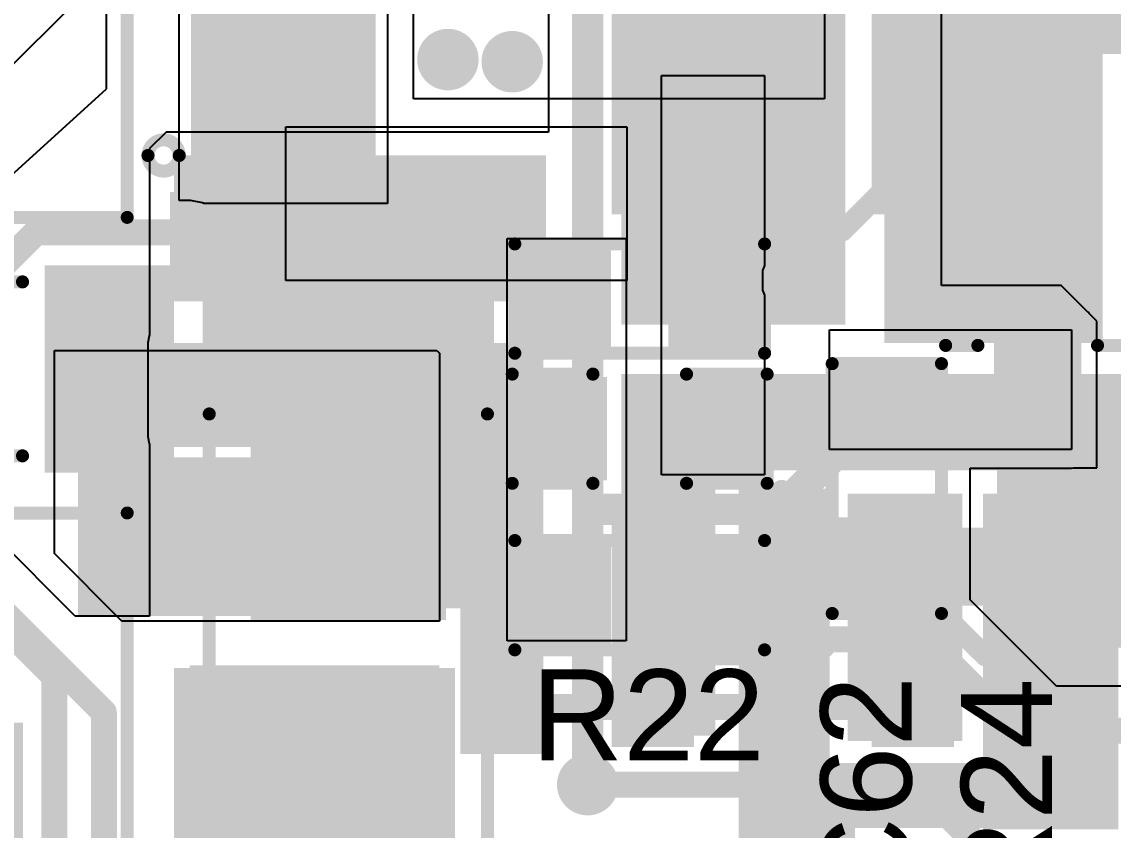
# Model space of a CAD drawing. Header units: millimetres. Extents: x -35.7 to 35.7, y -3.2 to 68.2.
# Drawn here: x -0.57 to 10.08, y 27.91 to 35.8 of the extents above; entities that cross this region are included whole.
import ezdxf

# ---------------------------------------------------------------- set-up
doc = ezdxf.new("R2010")
doc.units = ezdxf.units.MM
for name, color, linetype in [('BottomLayer', 5, 'Continuous'), ('BottomPaste', 16, 'Continuous'), ('BottomSolder', 6, 'Continuous'), ('TopLayer', 1, 'Continuous'), ('TopOverlay', 2, 'Continuous'), ('TopPaste', 8, 'Continuous'), ('TopSolder', 216, 'Continuous'), ('ViaHoleLayer', 16, 'Continuous')]:
    doc.layers.add(name, color=color, linetype=linetype)
doc.styles.add('Arial', font='', dxfattribs={"height": 0.2})
doc.styles.get('Arial').set_extended_font_data('Arial')

# ---------------------------------------------------------------- blocks, each defined once
blk = doc.blocks.new('DPAK_1')
at = {"layer": 'TopLayer'}
for points in [[(-2.9, 0.49), (-2.9, 6.69), (2.9, 6.69), (2.9, 0.49)], [(-3.085, -5.09), (-3.085, -2.09), (-1.485, -2.09), (-1.485, -5.09)], [(1.485, -5.09), (1.485, -2.09), (3.085, -2.09), (3.085, -5.09)]]:
    blk.add_hatch(color=1, dxfattribs=at).paths.add_polyline_path(points)
at = {"layer": 'TopPaste'}
for points in [[(-2.9, 0.49), (-2.9, 6.69), (2.9, 6.69), (2.9, 0.49)], [(-3.085, -5.09), (-3.085, -2.09), (-1.485, -2.09), (-1.485, -5.09)], [(1.485, -5.09), (1.485, -2.09), (3.085, -2.09), (3.085, -5.09)]]:
    blk.add_hatch(color=8, dxfattribs=at).paths.add_polyline_path(points)
at = {"layer": 'TopSolder'}
for points in [[(-3.002, 0.388), (-3.002, 6.792), (3.002, 6.792), (3.002, 0.388)], [(-3.187, -5.192), (-3.187, -1.988), (-1.383, -1.988), (-1.383, -5.192)], [(1.383, -5.192), (1.383, -1.988), (3.187, -1.988), (3.187, -5.192)]]:
    blk.add_hatch(color=216, dxfattribs=at).paths.add_polyline_path(points)
at = {"layer": 'TopOverlay', "const_width": 0.127}
for points in [[(-3.277, 4.877), (-3.023, 4.877)], [(-3.277, -1.194), (-3.277, 4.877)], [(3.023, 4.877), (3.277, 4.877)], [(3.277, -1.194), (3.277, 4.877)], [(-3.277, -1.194), (3.277, -1.194)]]:
    blk.add_lwpolyline(points, dxfattribs=at)
at = {"layer": 'TopOverlay'}
for points, const_width in [([(-3.308, 4.877, 1), (-3.245, 4.877, 1)], 0.0635), ([(-3.308, 4.877, 1), (-3.245, 4.877, 1)], 0.0635), ([(-3.054, 4.877, 1), (-2.991, 4.877, 1)], 0.0635), ([(2.991, 4.877, 1), (3.054, 4.877, 1)], 0.0635), ([(3.245, 4.877, 1), (3.308, 4.877, 1)], 0.0635), ([(3.245, 4.877, 1), (3.308, 4.877, 1)], 0.0635), ([(-3.308, -1.194, 1), (-3.245, -1.194, 1)], 0.0635), ([(-3.308, -1.194, 1), (-3.245, -1.194, 1)], 0.0635), ([(3.245, -1.194, 1), (3.308, -1.194, 1)], 0.0635), ([(3.245, -1.194, 1), (3.308, -1.194, 1)], 0.0635), ([(-3.302, -4.623, 1), (-3.607, -4.623, 1)], 0.127), ([(-3.639, -4.623, 1), (-3.575, -4.623, 1)], 0.0635), ([(-3.334, -4.623, 1), (-3.27, -4.623, 1)], 0.0635)]:
    blk.add_lwpolyline(points, format="xyb", close=True, dxfattribs=dict(at, const_width=const_width))
blk = doc.blocks.new('R__0603_2')
at = {"layer": 'TopLayer'}
for points in [[(-0.381, 0.4445), (-0.381, -0.4445), (-1.143, -0.4445), (-1.143, 0.4445)], [(1.143, 0.4445), (1.143, -0.4445), (0.381, -0.4445), (0.381, 0.4445)]]:
    blk.add_hatch(color=1, dxfattribs=at).paths.add_polyline_path(points)
at = {"layer": 'TopPaste'}
for points in [[(-0.381, 0.4445), (-0.381, -0.4445), (-1.143, -0.4445), (-1.143, 0.4445)], [(1.143, 0.4445), (1.143, -0.4445), (0.381, -0.4445), (0.381, 0.4445)]]:
    blk.add_hatch(color=8, dxfattribs=at).paths.add_polyline_path(points)
at = {"layer": 'TopSolder'}
for points in [[(-0.2794, 0.5461), (-0.2794, -0.5461), (-1.2446, -0.5461), (-1.2446, 0.5461)], [(1.2446, 0.5461), (1.2446, -0.5461), (0.2794, -0.5461), (0.2794, 0.5461)]]:
    blk.add_hatch(color=216, dxfattribs=at).paths.add_polyline_path(points)
at = {"layer": 'TopOverlay', "const_width": 0.127}
for points in [[(-1.2192, 0.5334), (-1.2192, -0.5334)], [(1.2192, 0.5334), (-1.2192, 0.5334)], [(1.2192, 0.5334), (1.2192, -0.5334)], [(1.2192, -0.5334), (-1.2192, -0.5334)]]:
    blk.add_lwpolyline(points, dxfattribs=at)
at = {"layer": 'TopOverlay', "const_width": 0.0635}
for points in [[(-1.25095, 0.5334, 1), (-1.18745, 0.5334, 1)], [(-1.25095, 0.5334, 1), (-1.18745, 0.5334, 1)], [(1.18745, 0.5334, 1), (1.25095, 0.5334, 1)], [(1.18745, 0.5334, 1), (1.25095, 0.5334, 1)], [(-1.25095, -0.5334, 1), (-1.18745, -0.5334, 1)], [(-1.25095, -0.5334, 1), (-1.18745, -0.5334, 1)], [(1.18745, -0.5334, 1), (1.25095, -0.5334, 1)], [(1.18745, -0.5334, 1), (1.25095, -0.5334, 1)]]:
    blk.add_lwpolyline(points, format="xyb", close=True, dxfattribs=at)
blk = doc.blocks.new('R__0603_3')
at = {"layer": 'TopLayer'}
for points in [[(-0.381, 0.4445), (-0.381, -0.4445), (-1.143, -0.4445), (-1.143, 0.4445)], [(1.143, 0.4445), (1.143, -0.4445), (0.381, -0.4445), (0.381, 0.4445)]]:
    blk.add_hatch(color=1, dxfattribs=at).paths.add_polyline_path(points)
at = {"layer": 'TopPaste'}
for points in [[(-0.381, 0.4445), (-0.381, -0.4445), (-1.143, -0.4445), (-1.143, 0.4445)], [(1.143, 0.4445), (1.143, -0.4445), (0.381, -0.4445), (0.381, 0.4445)]]:
    blk.add_hatch(color=8, dxfattribs=at).paths.add_polyline_path(points)
at = {"layer": 'TopSolder'}
for points in [[(-0.2794, 0.5461), (-0.2794, -0.5461), (-1.2446, -0.5461), (-1.2446, 0.5461)], [(1.2446, 0.5461), (1.2446, -0.5461), (0.2794, -0.5461), (0.2794, 0.5461)]]:
    blk.add_hatch(color=216, dxfattribs=at).paths.add_polyline_path(points)
at = {"layer": 'TopOverlay', "const_width": 0.127}
for points in [[(-1.2192, 0.5334), (-1.2192, -0.5334)], [(1.2192, 0.5334), (-1.2192, 0.5334)], [(1.2192, 0.5334), (1.2192, -0.5334)], [(1.2192, -0.5334), (-1.2192, -0.5334)]]:
    blk.add_lwpolyline(points, dxfattribs=at)
at = {"layer": 'TopOverlay', "const_width": 0.0635}
for points in [[(-1.25095, 0.5334, 1), (-1.18745, 0.5334, 1)], [(-1.25095, 0.5334, 1), (-1.18745, 0.5334, 1)], [(1.18745, 0.5334, 1), (1.25095, 0.5334, 1)], [(1.18745, 0.5334, 1), (1.25095, 0.5334, 1)], [(-1.25095, -0.5334, 1), (-1.18745, -0.5334, 1)], [(-1.25095, -0.5334, 1), (-1.18745, -0.5334, 1)], [(1.18745, -0.5334, 1), (1.25095, -0.5334, 1)], [(1.18745, -0.5334, 1), (1.25095, -0.5334, 1)]]:
    blk.add_lwpolyline(points, format="xyb", close=True, dxfattribs=at)
blk = doc.blocks.new('C___0603_4')
at = {"layer": 'TopLayer'}
for points in [[(-0.381, 0.445), (-0.381, -0.445), (-1.143, -0.445), (-1.143, 0.445)], [(1.143, 0.445), (1.143, -0.445), (0.381, -0.445), (0.381, 0.445)]]:
    blk.add_hatch(color=1, dxfattribs=at).paths.add_polyline_path(points)
at = {"layer": 'TopPaste'}
for points in [[(-0.381, 0.445), (-0.381, -0.445), (-1.143, -0.445), (-1.143, 0.445)], [(1.143, 0.445), (1.143, -0.445), (0.381, -0.445), (0.381, 0.445)]]:
    blk.add_hatch(color=8, dxfattribs=at).paths.add_polyline_path(points)
at = {"layer": 'TopSolder'}
for points in [[(-0.321, 0.504), (-0.321, -0.504), (-1.203, -0.504), (-1.203, 0.504)], [(1.203, 0.504), (1.203, -0.504), (0.321, -0.504), (0.321, 0.504)]]:
    blk.add_hatch(color=216, dxfattribs=at).paths.add_polyline_path(points)
at = {"layer": 'TopOverlay', "const_width": 0.127}
for points in [[(-1.245, -0.533), (-1.245, 0.533)], [(-1.245, 0.533), (-0.457, 0.533)], [(0.457, 0.533), (1.245, 0.533)], [(1.245, -0.533), (1.245, 0.533)], [(-1.245, -0.533), (-0.457, -0.533)], [(0.457, -0.533), (1.245, -0.533)]]:
    blk.add_lwpolyline(points, dxfattribs=at)
at = {"layer": 'TopOverlay', "const_width": 0.0635}
for points in [[(-1.276, 0.533, 1), (-1.213, 0.533, 1)], [(-1.276, 0.533, 1), (-1.213, 0.533, 1)], [(-0.489, 0.533, 1), (-0.425, 0.533, 1)], [(0.425, 0.533, 1), (0.489, 0.533, 1)], [(1.213, 0.533, 1), (1.276, 0.533, 1)], [(1.213, 0.533, 1), (1.276, 0.533, 1)], [(-1.276, -0.533, 1), (-1.213, -0.533, 1)], [(-1.276, -0.533, 1), (-1.213, -0.533, 1)], [(-0.489, -0.533, 1), (-0.425, -0.533, 1)], [(0.425, -0.533, 1), (0.489, -0.533, 1)], [(1.213, -0.533, 1), (1.276, -0.533, 1)], [(1.213, -0.533, 1), (1.276, -0.533, 1)]]:
    blk.add_lwpolyline(points, format="xyb", close=True, dxfattribs=at)
blk = doc.blocks.new('SOD_123_6')
at = {"layer": 'TopLayer'}
for points in [[(-2.225, 0.325), (-1.255, 0.325), (-1.255, -0.325), (-2.225, -0.325)], [(1.255, 0.325), (2.225, 0.325), (2.225, -0.325), (1.255, -0.325)]]:
    blk.add_hatch(color=1, dxfattribs=at).paths.add_polyline_path(points)
at = {"layer": 'TopOverlay'}
for points in [[(-3.253, -0.863), (-2.313, -0.863), (-2.313, 0.925), (-3.253, 0.925)], [(-2.364, 0.382), (-1.475, 0.382), (-1.475, 0.925), (-2.364, 0.925)], [(-2.364, -0.923), (-1.475, -0.923), (-1.475, -0.38), (-2.364, -0.38)]]:
    blk.add_hatch(color=2, dxfattribs=at).paths.add_polyline_path(points)
at = {"layer": 'TopPaste'}
for points in [[(-2.225, 0.325), (-1.255, 0.325), (-1.255, -0.325), (-2.225, -0.325)], [(1.255, 0.325), (2.225, 0.325), (2.225, -0.325), (1.255, -0.325)]]:
    blk.add_hatch(color=8, dxfattribs=at).paths.add_polyline_path(points)
at = {"layer": 'TopSolder'}
for points in [[(-2.327, 0.427), (-1.153, 0.427), (-1.153, -0.427), (-2.327, -0.427)], [(1.153, 0.427), (2.327, 0.427), (2.327, -0.427), (1.153, -0.427)]]:
    blk.add_hatch(color=216, dxfattribs=at).paths.add_polyline_path(points)
at = {"layer": 'TopOverlay', "const_width": 0.127}
for points in [[(1.397, 0.899), (-3.2, 0.899)], [(1.397, 0.584), (1.397, 0.899)], [(1.397, -0.899), (1.397, -0.584)], [(1.397, -0.899), (-3.2, -0.899)]]:
    blk.add_lwpolyline(points, dxfattribs=at)
at = {"layer": 'TopOverlay', "const_width": 0.0635}
for points in [[(-3.232, 0.899, 1), (-3.169, 0.899, 1)], [(1.365, 0.899, 1), (1.429, 0.899, 1)], [(1.365, 0.899, 1), (1.429, 0.899, 1)], [(1.365, 0.584, 1), (1.429, 0.584, 1)], [(1.365, -0.584, 1), (1.429, -0.584, 1)], [(-3.232, -0.899, 1), (-3.169, -0.899, 1)], [(1.365, -0.899, 1), (1.429, -0.899, 1)], [(1.365, -0.899, 1), (1.429, -0.899, 1)]]:
    blk.add_lwpolyline(points, format="xyb", close=True, dxfattribs=at)
blk = doc.blocks.new('R__0603_7')
at = {"layer": 'TopLayer'}
for points in [[(-0.381, 0.4445), (-0.381, -0.4445), (-1.143, -0.4445), (-1.143, 0.4445)], [(1.143, 0.4445), (1.143, -0.4445), (0.381, -0.4445), (0.381, 0.4445)]]:
    blk.add_hatch(color=1, dxfattribs=at).paths.add_polyline_path(points)
at = {"layer": 'TopPaste'}
for points in [[(-0.381, 0.4445), (-0.381, -0.4445), (-1.143, -0.4445), (-1.143, 0.4445)], [(1.143, 0.4445), (1.143, -0.4445), (0.381, -0.4445), (0.381, 0.4445)]]:
    blk.add_hatch(color=8, dxfattribs=at).paths.add_polyline_path(points)
at = {"layer": 'TopSolder'}
for points in [[(-0.2794, 0.5461), (-0.2794, -0.5461), (-1.2446, -0.5461), (-1.2446, 0.5461)], [(1.2446, 0.5461), (1.2446, -0.5461), (0.2794, -0.5461), (0.2794, 0.5461)]]:
    blk.add_hatch(color=216, dxfattribs=at).paths.add_polyline_path(points)
at = {"layer": 'TopOverlay', "const_width": 0.127}
for points in [[(-1.2192, -0.5334), (-1.2192, 0.5334)], [(1.2192, 0.5334), (-1.2192, 0.5334)], [(1.2192, -0.5334), (1.2192, 0.5334)], [(1.2192, -0.5334), (-1.2192, -0.5334)]]:
    blk.add_lwpolyline(points, dxfattribs=at)
at = {"layer": 'TopOverlay', "const_width": 0.0635}
for points in [[(-1.25095, 0.5334, 1), (-1.18745, 0.5334, 1)], [(-1.25095, 0.5334, 1), (-1.18745, 0.5334, 1)], [(1.18745, 0.5334, 1), (1.25095, 0.5334, 1)], [(1.18745, 0.5334, 1), (1.25095, 0.5334, 1)], [(-1.25095, -0.5334, 1), (-1.18745, -0.5334, 1)], [(-1.25095, -0.5334, 1), (-1.18745, -0.5334, 1)], [(1.18745, -0.5334, 1), (1.25095, -0.5334, 1)], [(1.18745, -0.5334, 1), (1.25095, -0.5334, 1)]]:
    blk.add_lwpolyline(points, format="xyb", close=True, dxfattribs=at)
blk = doc.blocks.new('SMA_16')
at = {"layer": 'TopLayer'}
for points in [[(-3.25, 0.85), (-0.75, 0.85), (-0.75, -0.85), (-3.25, -0.85)], [(0.75, 0.85), (3.25, 0.85), (3.25, -0.85), (0.75, -0.85)]]:
    blk.add_hatch(color=1, dxfattribs=at).paths.add_polyline_path(points)
at = {"layer": 'TopOverlay'}
for points in [[(-4.445, -1.422), (-3.278, -1.422), (-3.278, 1.422), (-4.445, 1.422)], [(-3.3, 0.924), (-2.596, 0.924), (-2.596, 1.422), (-3.3, 1.422)], [(-3.3, -1.422), (-2.596, -1.422), (-2.596, -0.924), (-3.3, -0.924)]]:
    blk.add_hatch(color=2, dxfattribs=at).paths.add_polyline_path(points)
at = {"layer": 'TopPaste'}
for points in [[(-3.25, 0.85), (-0.75, 0.85), (-0.75, -0.85), (-3.25, -0.85)], [(0.75, 0.85), (3.25, 0.85), (3.25, -0.85), (0.75, -0.85)]]:
    blk.add_hatch(color=8, dxfattribs=at).paths.add_polyline_path(points)
at = {"layer": 'TopSolder'}
for points in [[(-3.352, 0.952), (-0.648, 0.952), (-0.648, -0.952), (-3.352, -0.952)], [(0.648, 0.952), (3.352, 0.952), (3.352, -0.952), (0.648, -0.952)]]:
    blk.add_hatch(color=216, dxfattribs=at).paths.add_polyline_path(points)
at = {"layer": 'TopOverlay', "const_width": 0.127}
for points in [[(2.061, 1.358), (-2.658, 1.358)], [(2.061, 1.012), (2.061, 1.358)], [(2.061, -1.358), (2.061, -1.012)], [(2.061, -1.358), (-2.658, -1.358)]]:
    blk.add_lwpolyline(points, dxfattribs=at)
at = {"layer": 'TopOverlay', "const_width": 0.0635}
for points in [[(-2.69, 1.358, 1), (-2.626, 1.358, 1)], [(2.029, 1.358, 1), (2.093, 1.358, 1)], [(2.029, 1.358, 1), (2.093, 1.358, 1)], [(2.029, 1.012, 1), (2.093, 1.012, 1)], [(2.029, -1.012, 1), (2.093, -1.012, 1)], [(-2.69, -1.358, 1), (-2.626, -1.358, 1)], [(2.029, -1.358, 1), (2.093, -1.358, 1)], [(2.029, -1.358, 1), (2.093, -1.358, 1)]]:
    blk.add_lwpolyline(points, format="xyb", close=True, dxfattribs=at)
blk = doc.blocks.new('RES0603_B_46')
at = {"layer": 'BottomLayer'}
for points in [[(-1.143, -0.4445), (-1.143, 0.4445), (-0.381, 0.4445), (-0.381, -0.4445)], [(0.381, -0.4445), (0.381, 0.4445), (1.143, 0.4445), (1.143, -0.4445)]]:
    blk.add_hatch(color=5, dxfattribs=at).paths.add_polyline_path(points)
at = {"layer": 'BottomPaste'}
for points in [[(-1.143, -0.4445), (-1.143, 0.4445), (-0.381, 0.4445), (-0.381, -0.4445)], [(0.381, -0.4445), (0.381, 0.4445), (1.143, 0.4445), (1.143, -0.4445)]]:
    blk.add_hatch(color=16, dxfattribs=at).paths.add_polyline_path(points)
at = {"layer": 'BottomSolder'}
for points in [[(-1.2446, -0.5461), (-1.2446, 0.5461), (-0.2794, 0.5461), (-0.2794, -0.5461)], [(0.2794, -0.5461), (0.2794, 0.5461), (1.2446, 0.5461), (1.2446, -0.5461)]]:
    blk.add_hatch(color=6, dxfattribs=at).paths.add_polyline_path(points)
blk = doc.blocks.new('AO4882_MS_B_53')
at = {"layer": 'BottomLayer'}
for points in [[(-3.7, 2.205), (-1.5, 2.205), (-1.5, 1.605), (-3.7, 1.605)], [(1.5, 2.205), (3.7, 2.205), (3.7, 1.605), (1.5, 1.605)], [(-3.7, 0.935), (-1.5, 0.935), (-1.5, 0.335), (-3.7, 0.335)], [(1.5, 0.935), (3.7, 0.935), (3.7, 0.335), (1.5, 0.335)], [(-3.7, -0.335), (-1.5, -0.335), (-1.5, -0.935), (-3.7, -0.935)], [(1.5, -0.335), (3.7, -0.335), (3.7, -0.935), (1.5, -0.935)], [(-3.7, -1.605), (-1.5, -1.605), (-1.5, -2.205), (-3.7, -2.205)], [(1.5, -1.605), (3.7, -1.605), (3.7, -2.205), (1.5, -2.205)]]:
    blk.add_hatch(color=5, dxfattribs=at).paths.add_polyline_path(points)
at = {"layer": 'BottomPaste'}
for points in [[(-3.7, 2.205), (-1.5, 2.205), (-1.5, 1.605), (-3.7, 1.605)], [(1.5, 2.205), (3.7, 2.205), (3.7, 1.605), (1.5, 1.605)], [(-3.7, 0.935), (-1.5, 0.935), (-1.5, 0.335), (-3.7, 0.335)], [(1.5, 0.935), (3.7, 0.935), (3.7, 0.335), (1.5, 0.335)], [(-3.7, -0.335), (-1.5, -0.335), (-1.5, -0.935), (-3.7, -0.935)], [(1.5, -0.335), (3.7, -0.335), (3.7, -0.935), (1.5, -0.935)], [(-3.7, -1.605), (-1.5, -1.605), (-1.5, -2.205), (-3.7, -2.205)], [(1.5, -1.605), (3.7, -1.605), (3.7, -2.205), (1.5, -2.205)]]:
    blk.add_hatch(color=16, dxfattribs=at).paths.add_polyline_path(points)
at = {"layer": 'BottomSolder'}
for points in [[(-3.802, 2.307), (-1.398, 2.307), (-1.398, 1.503), (-3.802, 1.503)], [(1.398, 2.307), (3.802, 2.307), (3.802, 1.503), (1.398, 1.503)], [(-3.802, 1.037), (-1.398, 1.037), (-1.398, 0.233), (-3.802, 0.233)], [(1.398, 1.037), (3.802, 1.037), (3.802, 0.233), (1.398, 0.233)], [(-3.802, -0.233), (-1.398, -0.233), (-1.398, -1.037), (-3.802, -1.037)], [(1.398, -0.233), (3.802, -0.233), (3.802, -1.037), (1.398, -1.037)], [(-3.802, -1.503), (-1.398, -1.503), (-1.398, -2.307), (-3.802, -2.307)], [(1.398, -1.503), (3.802, -1.503), (3.802, -2.307), (1.398, -2.307)]]:
    blk.add_hatch(color=6, dxfattribs=at).paths.add_polyline_path(points)
blk = doc.blocks.new('CRS01_TE85L_Q_M__B_65')
at = {"layer": 'BottomLayer'}
for points in [[(-2, 0.6), (-0.8, 0.6), (-0.8, -0.6), (-2, -0.6)], [(0.8, 0.6), (2, 0.6), (2, -0.6), (0.8, -0.6)]]:
    blk.add_hatch(color=5, dxfattribs=at).paths.add_polyline_path(points)
at = {"layer": 'BottomPaste'}
for points in [[(-2, 0.6), (-0.8, 0.6), (-0.8, -0.6), (-2, -0.6)], [(0.8, 0.6), (2, 0.6), (2, -0.6), (0.8, -0.6)]]:
    blk.add_hatch(color=16, dxfattribs=at).paths.add_polyline_path(points)
at = {"layer": 'BottomSolder'}
for points in [[(-2.102, 0.702), (-0.698, 0.702), (-0.698, -0.702), (-2.102, -0.702)], [(0.698, 0.702), (2.102, 0.702), (2.102, -0.702), (0.698, -0.702)]]:
    blk.add_hatch(color=6, dxfattribs=at).paths.add_polyline_path(points)
blk = doc.blocks.new('0685H9150_01_85')
at = {"layer": 'TopLayer'}
for points in [[(-2.058, 0.91), (-0.998, 0.91), (-0.998, -0.91), (-2.058, -0.91)], [(0.998, 0.91), (2.058, 0.91), (2.058, -0.91), (0.998, -0.91)]]:
    blk.add_hatch(color=1, dxfattribs=at).paths.add_polyline_path(points)
at = {"layer": 'TopPaste'}
for points in [[(-2.058, 0.91), (-0.998, 0.91), (-0.998, -0.91), (-2.058, -0.91)], [(0.998, 0.91), (2.058, 0.91), (2.058, -0.91), (0.998, -0.91)]]:
    blk.add_hatch(color=8, dxfattribs=at).paths.add_polyline_path(points)
at = {"layer": 'TopSolder'}
for points in [[(-2.16, 1.012), (-0.896, 1.012), (-0.896, -1.012), (-2.16, -1.012)], [(0.896, 1.012), (2.16, 1.012), (2.16, -1.012), (0.896, -1.012)]]:
    blk.add_hatch(color=216, dxfattribs=at).paths.add_polyline_path(points)
at = {"layer": 'TopOverlay', "const_width": 0.127}
for points in [[(0.68, 0.849), (-0.68, 0.849)], [(0.68, -0.849), (-0.68, -0.849)]]:
    blk.add_lwpolyline(points, dxfattribs=at)
at = {"layer": 'TopOverlay', "const_width": 0.0635}
for points in [[(-0.712, 0.849, 1), (-0.648, 0.849, 1)], [(0.648, 0.849, 1), (0.712, 0.849, 1)], [(-0.712, -0.849, 1), (-0.648, -0.849, 1)], [(0.648, -0.849, 1), (0.712, -0.849, 1)]]:
    blk.add_lwpolyline(points, format="xyb", close=True, dxfattribs=at)
at = {"layer": 'TopOverlay'}
blk.add_text('F1', height=1.27, rotation=-90, dxfattribs=at).set_placement((2.182, 0.965))
blk = doc.blocks.new('VKME1451J221MV_108')
at = {"layer": 'TopLayer'}
blk.add_hatch(color=1, dxfattribs=at).paths.add_polyline_path([(-2.25, -0.825), (-6.75, -0.825), (-6.75, 0.825), (-2.25, 0.825)])
at = {"layer": 'TopPaste'}
blk.add_hatch(color=8, dxfattribs=at).paths.add_polyline_path([(-2.25, -0.825), (-6.75, -0.825), (-6.75, 0.825), (-2.25, 0.825)])
at = {"layer": 'TopSolder'}
blk.add_hatch(color=216, dxfattribs=at).paths.add_polyline_path([(-2.148, -0.927), (-6.851, -0.927), (-6.851, 0.927), (-2.148, 0.927)])
blk = doc.blocks.new('PRT_10474_136')
at = {"layer": 'TopOverlay', "const_width": 0.127}
for points in [[(7.899, 4.191), (-5.334, 4.191)], [(7.899, -4.064), (7.899, 4.191)]]:
    blk.add_lwpolyline(points, dxfattribs=at)
at = {"layer": 'TopOverlay', "const_width": 0.0635}
blk.add_lwpolyline([(7.868, 4.191, 1), (7.931, 4.191, 1)], format="xyb", close=True, dxfattribs=at)
blk.add_lwpolyline([(7.868, 4.191, 1), (7.931, 4.191, 1)], format="xyb", close=True, dxfattribs=at)
blk = doc.blocks.new('PRT_10474_137')
at = {"layer": 'TopOverlay', "const_width": 0.127}
for points in [[(7.899, 4.191), (7.899, -4.064)], [(-5.334, -4.064), (7.899, -4.064)]]:
    blk.add_lwpolyline(points, dxfattribs=at)
at = {"layer": 'TopOverlay', "const_width": 0.0635}
blk.add_lwpolyline([(7.868, -4.064, 1), (7.931, -4.064, 1)], format="xyb", close=True, dxfattribs=at)
blk.add_lwpolyline([(7.868, -4.064, 1), (7.931, -4.064, 1)], format="xyb", close=True, dxfattribs=at)

msp = doc.modelspace()

# ---------------------------------------------------------------- hatches: boundary and pattern name
at = {"layer": 'BottomLayer'}
for points in [[(8.941, 35.56), (9.982, 35.56), (9.982, 39.7), (8.941, 39.7)], [(5.283, 32.842), (7.468, 32.842), (7.468, 36.805), (5.283, 36.805)], [(7.849, 32.664), (9.982, 32.664), (9.982, 36.297), (7.849, 36.297)], [(0.914, 33.07), (4.547, 33.07), (4.547, 34.493), (0.914, 34.493)], [(0.838, 31.75), (4.521, 31.75), (4.521, 32.664), (0.838, 32.664)], [(5.283, 28.829), (6.198, 28.829), (6.198, 32.36), (5.283, 32.36)], [(10.998, 31.42), (10.998, 32.36), (5.309, 32.36), (5.309, 31.42)], [(4.521, 28.651), (4.521, 32.207), (3.708, 32.207), (3.708, 28.651)], [(4.429, 30.074), (4.429, 32.055), (2.55, 32.055), (2.55, 30.074)], [(2.311, 29.997), (2.311, 31.547), (-0.025, 31.547), (-0.025, 29.997)], [(6.426, 26.213), (7.315, 26.213), (7.315, 31.242), (6.426, 31.242)], [(7.493, 28.778), (8.611, 28.778), (8.611, 31.191), (7.493, 31.191)], [(8.814, 27.915), (10.135, 27.915), (10.135, 31.191), (8.814, 31.191)], [(3.505, 28.042), (3.505, 29.515), (1.067, 29.515), (1.067, 28.042)], [(7.564, 24.511), (7.564, 27.977), (6.426, 27.977), (6.426, 24.511)]]:
    msp.add_hatch(color=5, dxfattribs=at).paths.add_polyline_path(points)
h = msp.add_hatch(color=5, dxfattribs=at)
edge = h.paths.add_edge_path()
edge.add_arc((3.588, 35.429), 0.3, 0, 360)
h = msp.add_hatch(color=5, dxfattribs=at)
edge = h.paths.add_edge_path()
edge.add_arc((4.216, 35.408), 0.3, 0, 360)
h = msp.add_hatch(color=5, dxfattribs=at)
edge = h.paths.add_edge_path()
edge.add_arc((1.422, 33.396), 0.3, 0, 360)
h = msp.add_hatch(color=5, dxfattribs=at)
edge = h.paths.add_edge_path()
edge.add_arc((7.137, 33.274), 0.3, 0, 360)
h = msp.add_hatch(color=5, dxfattribs=at)
edge = h.paths.add_edge_path()
edge.add_arc((1.311, 31.168), 0.3, 0, 360)
h = msp.add_hatch(color=5, dxfattribs=at)
edge = h.paths.add_edge_path()
edge.add_arc((1.962, 31.168), 0.3, 0, 360)
h = msp.add_hatch(color=5, dxfattribs=at)
edge = h.paths.add_edge_path()
edge.add_arc((1.311, 30.508), 0.3, 0, 360)
h = msp.add_hatch(color=5, dxfattribs=at)
edge = h.paths.add_edge_path()
edge.add_arc((1.962, 30.508), 0.3, 0, 360)
h = msp.add_hatch(color=5, dxfattribs=at)
edge = h.paths.add_edge_path()
edge.add_arc((1.905, 29.058), 0.3, 0, 360)
h = msp.add_hatch(color=5, dxfattribs=at)
edge = h.paths.add_edge_path()
edge.add_arc((2.556, 29.058), 0.3, 0, 360)
h = msp.add_hatch(color=5, dxfattribs=at)
edge = h.paths.add_edge_path()
edge.add_arc((3.206, 29.058), 0.3, 0, 360)
h = msp.add_hatch(color=5, dxfattribs=at)
edge = h.paths.add_edge_path()
edge.add_arc((4.166, 29.109), 0.3, 0, 360)
h = msp.add_hatch(color=5, dxfattribs=at)
edge = h.paths.add_edge_path()
edge.add_arc((7.793, 29.109), 0.3, 0, 360)
h = msp.add_hatch(color=5, dxfattribs=at)
edge = h.paths.add_edge_path()
edge.add_arc((1.905, 28.397), 0.3, 0, 360)
h = msp.add_hatch(color=5, dxfattribs=at)
edge = h.paths.add_edge_path()
edge.add_arc((2.556, 28.397), 0.3, 0, 360)
h = msp.add_hatch(color=5, dxfattribs=at)
edge = h.paths.add_edge_path()
edge.add_arc((3.206, 28.397), 0.3, 0, 360)
h = msp.add_hatch(color=5, dxfattribs=at)
edge = h.paths.add_edge_path()
edge.add_arc((4.953, 28.352), 0.3, 0, 360)
at = {"layer": 'BottomSolder'}
h = msp.add_hatch(color=6, dxfattribs=at)
edge = h.paths.add_edge_path()
edge.add_arc((3.588, 35.429), 0.15, 0, 360)
h = msp.add_hatch(color=6, dxfattribs=at)
edge = h.paths.add_edge_path()
edge.add_arc((4.216, 35.408), 0.15, 0, 360)
h = msp.add_hatch(color=6, dxfattribs=at)
edge = h.paths.add_edge_path()
edge.add_arc((1.422, 33.396), 0.15, 0, 360)
h = msp.add_hatch(color=6, dxfattribs=at)
edge = h.paths.add_edge_path()
edge.add_arc((7.137, 33.274), 0.15, 0, 360)
h = msp.add_hatch(color=6, dxfattribs=at)
edge = h.paths.add_edge_path()
edge.add_arc((1.311, 31.168), 0.15, 0, 360)
h = msp.add_hatch(color=6, dxfattribs=at)
edge = h.paths.add_edge_path()
edge.add_arc((1.962, 31.168), 0.15, 0, 360)
h = msp.add_hatch(color=6, dxfattribs=at)
edge = h.paths.add_edge_path()
edge.add_arc((1.311, 30.508), 0.15, 0, 360)
h = msp.add_hatch(color=6, dxfattribs=at)
edge = h.paths.add_edge_path()
edge.add_arc((1.962, 30.508), 0.15, 0, 360)
h = msp.add_hatch(color=6, dxfattribs=at)
edge = h.paths.add_edge_path()
edge.add_arc((1.905, 29.058), 0.15, 0, 360)
h = msp.add_hatch(color=6, dxfattribs=at)
edge = h.paths.add_edge_path()
edge.add_arc((2.556, 29.058), 0.15, 0, 360)
h = msp.add_hatch(color=6, dxfattribs=at)
edge = h.paths.add_edge_path()
edge.add_arc((3.206, 29.058), 0.15, 0, 360)
h = msp.add_hatch(color=6, dxfattribs=at)
edge = h.paths.add_edge_path()
edge.add_arc((4.166, 29.109), 0.15, 0, 360)
h = msp.add_hatch(color=6, dxfattribs=at)
edge = h.paths.add_edge_path()
edge.add_arc((7.793, 29.109), 0.15, 0, 360)
h = msp.add_hatch(color=6, dxfattribs=at)
edge = h.paths.add_edge_path()
edge.add_arc((1.905, 28.397), 0.15, 0, 360)
h = msp.add_hatch(color=6, dxfattribs=at)
edge = h.paths.add_edge_path()
edge.add_arc((2.556, 28.397), 0.15, 0, 360)
h = msp.add_hatch(color=6, dxfattribs=at)
edge = h.paths.add_edge_path()
edge.add_arc((3.206, 28.397), 0.15, 0, 360)
h = msp.add_hatch(color=6, dxfattribs=at)
edge = h.paths.add_edge_path()
edge.add_arc((4.953, 28.352), 0.15, 0, 360)
at = {"layer": 'TopLayer'}
h = msp.add_hatch(color=1, dxfattribs=at)
edge = h.paths.add_edge_path()
edge.add_arc((3.588, 35.429), 0.3, 0, 360)
h = msp.add_hatch(color=1, dxfattribs=at)
edge = h.paths.add_edge_path()
edge.add_arc((4.216, 35.408), 0.3, 0, 360)
h = msp.add_hatch(color=1, dxfattribs=at)
edge = h.paths.add_edge_path()
edge.add_arc((1.422, 33.396), 0.3, 0, 360)
h = msp.add_hatch(color=1, dxfattribs=at)
edge = h.paths.add_edge_path()
edge.add_arc((7.137, 33.274), 0.3, 0, 360)
h = msp.add_hatch(color=1, dxfattribs=at)
edge = h.paths.add_edge_path()
edge.add_arc((1.311, 31.168), 0.3, 0, 360)
h = msp.add_hatch(color=1, dxfattribs=at)
edge = h.paths.add_edge_path()
edge.add_arc((1.962, 31.168), 0.3, 0, 360)
h = msp.add_hatch(color=1, dxfattribs=at)
edge = h.paths.add_edge_path()
edge.add_arc((1.311, 30.508), 0.3, 0, 360)
h = msp.add_hatch(color=1, dxfattribs=at)
edge = h.paths.add_edge_path()
edge.add_arc((1.962, 30.508), 0.3, 0, 360)
for points in [[(5.639, 29.515), (6.909, 29.515), (6.909, 30.645), (5.639, 30.645)], [(0.914, 29.489), (0.914, 26.062), (3.658, 26.062), (3.658, 29.489)], [(-8.077, 23.241), (-0.559, 23.241), (-0.559, 28.956), (-8.077, 28.956)]]:
    msp.add_hatch(color=1, dxfattribs=at).paths.add_polyline_path(points)
h = msp.add_hatch(color=1, dxfattribs=at)
edge = h.paths.add_edge_path()
edge.add_arc((1.905, 29.058), 0.3, 0, 360)
h = msp.add_hatch(color=1, dxfattribs=at)
edge = h.paths.add_edge_path()
edge.add_arc((2.556, 29.058), 0.3, 0, 360)
h = msp.add_hatch(color=1, dxfattribs=at)
edge = h.paths.add_edge_path()
edge.add_arc((3.206, 29.058), 0.3, 0, 360)
h = msp.add_hatch(color=1, dxfattribs=at)
edge = h.paths.add_edge_path()
edge.add_arc((4.166, 29.109), 0.3, 0, 360)
h = msp.add_hatch(color=1, dxfattribs=at)
edge = h.paths.add_edge_path()
edge.add_arc((7.793, 29.109), 0.3, 0, 360)
h = msp.add_hatch(color=1, dxfattribs=at)
edge = h.paths.add_edge_path()
edge.add_arc((1.905, 28.397), 0.3, 0, 360)
h = msp.add_hatch(color=1, dxfattribs=at)
edge = h.paths.add_edge_path()
edge.add_arc((2.556, 28.397), 0.3, 0, 360)
h = msp.add_hatch(color=1, dxfattribs=at)
edge = h.paths.add_edge_path()
edge.add_arc((3.206, 28.397), 0.3, 0, 360)
h = msp.add_hatch(color=1, dxfattribs=at)
edge = h.paths.add_edge_path()
edge.add_arc((4.953, 28.352), 0.3, 0, 360)
at = {"layer": 'TopSolder'}
h = msp.add_hatch(color=216, dxfattribs=at)
edge = h.paths.add_edge_path()
edge.add_arc((3.588, 35.429), 0.15, 0, 360)
h = msp.add_hatch(color=216, dxfattribs=at)
edge = h.paths.add_edge_path()
edge.add_arc((4.216, 35.408), 0.15, 0, 360)
h = msp.add_hatch(color=216, dxfattribs=at)
edge = h.paths.add_edge_path()
edge.add_arc((1.422, 33.396), 0.15, 0, 360)
h = msp.add_hatch(color=216, dxfattribs=at)
edge = h.paths.add_edge_path()
edge.add_arc((7.137, 33.274), 0.15, 0, 360)
h = msp.add_hatch(color=216, dxfattribs=at)
edge = h.paths.add_edge_path()
edge.add_arc((1.311, 31.168), 0.15, 0, 360)
h = msp.add_hatch(color=216, dxfattribs=at)
edge = h.paths.add_edge_path()
edge.add_arc((1.962, 31.168), 0.15, 0, 360)
h = msp.add_hatch(color=216, dxfattribs=at)
edge = h.paths.add_edge_path()
edge.add_arc((1.311, 30.508), 0.15, 0, 360)
h = msp.add_hatch(color=216, dxfattribs=at)
edge = h.paths.add_edge_path()
edge.add_arc((1.962, 30.508), 0.15, 0, 360)
h = msp.add_hatch(color=216, dxfattribs=at)
edge = h.paths.add_edge_path()
edge.add_arc((1.905, 29.058), 0.15, 0, 360)
h = msp.add_hatch(color=216, dxfattribs=at)
edge = h.paths.add_edge_path()
edge.add_arc((2.556, 29.058), 0.15, 0, 360)
h = msp.add_hatch(color=216, dxfattribs=at)
edge = h.paths.add_edge_path()
edge.add_arc((3.206, 29.058), 0.15, 0, 360)
h = msp.add_hatch(color=216, dxfattribs=at)
edge = h.paths.add_edge_path()
edge.add_arc((4.166, 29.109), 0.15, 0, 360)
h = msp.add_hatch(color=216, dxfattribs=at)
edge = h.paths.add_edge_path()
edge.add_arc((7.793, 29.109), 0.15, 0, 360)
h = msp.add_hatch(color=216, dxfattribs=at)
edge = h.paths.add_edge_path()
edge.add_arc((1.905, 28.397), 0.15, 0, 360)
h = msp.add_hatch(color=216, dxfattribs=at)
edge = h.paths.add_edge_path()
edge.add_arc((2.556, 28.397), 0.15, 0, 360)
h = msp.add_hatch(color=216, dxfattribs=at)
edge = h.paths.add_edge_path()
edge.add_arc((3.206, 28.397), 0.15, 0, 360)
h = msp.add_hatch(color=216, dxfattribs=at)
edge = h.paths.add_edge_path()
edge.add_arc((4.953, 28.352), 0.15, 0, 360)
at = {"layer": 'ViaHoleLayer'}
h = msp.add_hatch(color=16, dxfattribs=at)
edge = h.paths.add_edge_path()
edge.add_arc((3.588, 35.429), 0.15, 0, 360)
h = msp.add_hatch(color=16, dxfattribs=at)
edge = h.paths.add_edge_path()
edge.add_arc((4.216, 35.408), 0.15, 0, 360)
h = msp.add_hatch(color=16, dxfattribs=at)
edge = h.paths.add_edge_path()
edge.add_arc((1.422, 33.396), 0.15, 0, 360)
h = msp.add_hatch(color=16, dxfattribs=at)
edge = h.paths.add_edge_path()
edge.add_arc((7.137, 33.274), 0.15, 0, 360)
h = msp.add_hatch(color=16, dxfattribs=at)
edge = h.paths.add_edge_path()
edge.add_arc((1.311, 31.168), 0.15, 0, 360)
h = msp.add_hatch(color=16, dxfattribs=at)
edge = h.paths.add_edge_path()
edge.add_arc((1.962, 31.168), 0.15, 0, 360)
h = msp.add_hatch(color=16, dxfattribs=at)
edge = h.paths.add_edge_path()
edge.add_arc((1.311, 30.508), 0.15, 0, 360)
h = msp.add_hatch(color=16, dxfattribs=at)
edge = h.paths.add_edge_path()
edge.add_arc((1.962, 30.508), 0.15, 0, 360)
h = msp.add_hatch(color=16, dxfattribs=at)
edge = h.paths.add_edge_path()
edge.add_arc((1.905, 29.058), 0.15, 0, 360)
h = msp.add_hatch(color=16, dxfattribs=at)
edge = h.paths.add_edge_path()
edge.add_arc((2.556, 29.058), 0.15, 0, 360)
h = msp.add_hatch(color=16, dxfattribs=at)
edge = h.paths.add_edge_path()
edge.add_arc((3.206, 29.058), 0.15, 0, 360)
h = msp.add_hatch(color=16, dxfattribs=at)
edge = h.paths.add_edge_path()
edge.add_arc((4.166, 29.109), 0.15, 0, 360)
h = msp.add_hatch(color=16, dxfattribs=at)
edge = h.paths.add_edge_path()
edge.add_arc((7.793, 29.109), 0.15, 0, 360)
h = msp.add_hatch(color=16, dxfattribs=at)
edge = h.paths.add_edge_path()
edge.add_arc((1.905, 28.397), 0.15, 0, 360)
h = msp.add_hatch(color=16, dxfattribs=at)
edge = h.paths.add_edge_path()
edge.add_arc((2.556, 28.397), 0.15, 0, 360)
h = msp.add_hatch(color=16, dxfattribs=at)
edge = h.paths.add_edge_path()
edge.add_arc((3.206, 28.397), 0.15, 0, 360)
h = msp.add_hatch(color=16, dxfattribs=at)
edge = h.paths.add_edge_path()
edge.add_arc((4.953, 28.352), 0.15, 0, 360)

# ---------------------------------------------------------------- linework, layer by layer
at = {"layer": 'BottomLayer'}
for p, q in [((-0.838, 35.203), (0.941, 36.982)), ((4.572, 36.982), (4.572, 34.722)), ((0.837, 34.722), (0.676, 34.56)), ((4.572, 34.722), (0.837, 34.722)), ((0.676, 34.56), (0.676, 32.742)), ((0.671, 32.734), (0.657, 32.664)), ((0.676, 32.742), (0.671, 32.734)), ((0.657, 32.664), (0.657, 31.75)), ((0.657, 31.75), (0.671, 31.681)), ((0.671, 31.681), (0.676, 31.673)), ((0.676, 31.673), (0.676, 30.074)), ((-0.05, 29.997), (-0.838, 30.786)), ((0.676, 30.074), (0.676, 29.997)), ((0.676, 29.997), (-0.05, 29.997))]:
    msp.add_line(p, q, dxfattribs=at)
for points, const_width in [([(4.953, 28.352), (4.953, 41.046)], 0.305), ([(9.25, 35.435), (9.398, 35.582)], 0.305), ([(9.398, 35.636), (13.538, 35.636)], 0.305), ([(9.398, 35.582), (9.398, 35.636)], 0.305), ([(8.815, 35.435), (9.25, 35.435)], 0.305), ([(1.422, 33.447), (1.422, 33.655)], 0.254), ([(1.377, 33.447), (1.422, 33.447)], 0.254), ([(-1.487, 30.641), (-0.254, 29.408)], 0.254), ([(9.441, 29.812), (9.55, 29.921)], 0.381), ([(9.441, 28.62), (9.441, 29.812)], 0.381), ([(-0.254, 23.978), (-0.254, 29.408)], 0.254), ([(9.218, 28.397), (9.441, 28.62)], 0.381), ([(7.01, 28.245), (9.218, 28.245)], 0.635)]:
    msp.add_lwpolyline(points, dxfattribs=dict(at, const_width=const_width))
for points, const_width in [([(9.322, 35.636, 1), (9.474, 35.636, 1)], 0.152), ([(9.322, 35.636, 1), (9.474, 35.636, 1)], 0.152), ([(9.322, 35.582, 1), (9.474, 35.582, 1)], 0.152), ([(9.322, 35.582, 1), (9.474, 35.582, 1)], 0.152), ([(8.739, 35.435, 1), (8.892, 35.435, 1)], 0.152), ([(9.174, 35.435, 1), (9.327, 35.435, 1)], 0.152), ([(9.174, 35.435, 1), (9.327, 35.435, 1)], 0.152), ([(1.359, 33.655, 1), (1.486, 33.655, 1)], 0.127), ([(1.313, 33.447, 1), (1.44, 33.447, 1)], 0.127), ([(1.359, 33.447, 1), (1.486, 33.447, 1)], 0.127), ([(1.359, 33.447, 1), (1.486, 33.447, 1)], 0.127), ([(9.455, 29.921, 1), (9.646, 29.921, 1)], 0.191), ([(9.346, 29.812, 1), (9.536, 29.812, 1)], 0.191), ([(9.346, 29.812, 1), (9.536, 29.812, 1)], 0.191), ([(-0.318, 29.408, 1), (-0.191, 29.408, 1)], 0.127), ([(-0.318, 29.408, 1), (-0.191, 29.408, 1)], 0.127), ([(9.346, 28.62, 1), (9.536, 28.62, 1)], 0.191), ([(9.346, 28.62, 1), (9.536, 28.62, 1)], 0.191), ([(6.852, 28.245, 1), (7.169, 28.245, 1)], 0.318), ([(9.059, 28.245, 1), (9.376, 28.245, 1)], 0.318), ([(9.122, 28.397, 1), (9.313, 28.397, 1)], 0.191), ([(4.877, 28.352, 1), (5.029, 28.352, 1)], 0.152)]:
    msp.add_lwpolyline(points, format="xyb", close=True, dxfattribs=dict(at, const_width=const_width))
at = {"layer": 'TopLayer'}
for p, q in [((0.254, 35.144), (0.254, 38.023)), ((0.965, 34.055), (0.965, 37.026)), ((2.997, 37.026), (2.997, 34.023)), ((3.251, 35.046), (3.251, 37.033)), ((7.265, 37.033), (7.265, 35.046)), ((8.407, 33.223), (8.407, 36.373)), ((5.675, 31.375), (5.675, 35.274)), ((5.675, 35.274), (6.68, 35.274)), ((6.68, 35.274), (6.68, 33.419)), ((-1.636, 33.426), (0.254, 35.144)), ((7.265, 35.046), (3.251, 35.046)), ((2.007, 33.274), (2.007, 34.773)), ((2.007, 34.773), (5.334, 34.773)), ((5.334, 34.773), (5.334, 33.274)), ((1.074, 34.055), (0.965, 34.055)), ((1.193, 34.031), (1.074, 34.055)), ((1.205, 34.023), (1.193, 34.031)), ((2.997, 34.023), (1.205, 34.023)), ((4.166, 29.756), (4.166, 33.684)), ((4.166, 33.684), (5.33, 33.684)), ((5.33, 33.684), (5.33, 29.756)), ((6.68, 33.419), (6.66, 33.369)), ((6.66, 33.369), (6.66, 33.179)), ((5.334, 33.274), (2.007, 33.274)), ((6.66, 33.179), (6.68, 33.129)), ((9.576, 33.223), (8.407, 33.223)), ((9.84, 32.959), (9.576, 33.223)), ((6.68, 33.129), (6.68, 31.375)), ((9.85, 32.959), (9.84, 32.959)), ((9.85, 32.949), (9.85, 32.959)), ((9.924, 32.875), (9.85, 32.949)), ((9.924, 31.445), (9.924, 32.875)), ((7.315, 31.623), (7.315, 32.791)), ((7.315, 32.791), (9.677, 32.791)), ((9.677, 32.791), (9.677, 31.623)), ((-0.254, 30.607), (-0.254, 32.588)), ((-0.254, 32.588), (3.48, 32.588)), ((3.48, 32.588), (3.505, 32.563)), ((3.505, 32.563), (3.505, 29.947)), ((9.677, 31.623), (7.315, 31.623)), ((8.687, 30.157), (8.687, 31.442)), ((8.687, 31.442), (9.677, 31.442)), ((9.677, 31.442), (9.695, 31.445)), ((9.695, 31.445), (9.924, 31.445)), ((6.68, 31.375), (5.675, 31.375)), ((0.406, 29.947), (-0.254, 30.607)), ((9.532, 29.312), (8.687, 30.157)), ((3.505, 29.947), (0.406, 29.947)), ((5.33, 29.756), (4.166, 29.756)), ((12.997, 29.312), (9.532, 29.312))]:
    msp.add_line(p, q, dxfattribs=at)
for points, const_width in [([(-0.838, 33.338), (-0.433, 33.744)], 0.254), ([(-0.433, 33.744), (1.074, 33.744)], 0.254), ([(1.074, 33.744), (1.422, 33.396)], 0.254), ([(4.902, 33.071), (4.928, 33.096)], 0.203), ([(4.902, 31.699), (4.902, 33.071)], 0.203), ([(7.582, 31.775), (7.798, 31.991)], 0.305), ([(7.798, 31.991), (7.798, 32.004)], 0.305), ([(4.928, 31.699), (4.928, 31.826)], 0.203), ([(6.833, 31.039), (7.569, 31.775)], 0.305), ([(7.569, 31.775), (7.582, 31.775)], 0.305), ([(4.928, 31.191), (4.928, 31.699)], 0.203), ([(4.928, 31.191), (5.08, 31.039)], 0.203), ([(5.08, 31.039), (6.833, 31.039)], 0.305), ([(7.874, 30.48), (11.166, 30.48)], 0.762), ([(6.452, 30.239), (6.452, 30.302)], 0.203), ([(6.452, 30.239), (6.594, 30.096)], 0.203), ([(-0.838, 30.125), (0.229, 29.058)], 0.254), ([(6.706, 29.769), (8.255, 29.769)], 0.254), ([(8.255, 29.769), (9.144, 28.88)], 0.254), ([(4.166, 29.109), (7.793, 29.109)], 0.254), ([(0.229, 26.187), (0.229, 29.058)], 0.254), ([(9.144, 28.88), (13.005, 28.88)], 0.254), ([(4.959, 28.352), (8.173, 28.352)], 0.254), ([(8.173, 28.352), (8.788, 27.737)], 0.254)]:
    msp.add_lwpolyline(points, dxfattribs=dict(at, const_width=const_width))
for points, const_width in [([(-0.496, 33.744, 1), (-0.369, 33.744, 1)], 0.127), ([(-0.496, 33.744, 1), (-0.369, 33.744, 1)], 0.127), ([(1.011, 33.744, 1), (1.138, 33.744, 1)], 0.127), ([(1.011, 33.744, 1), (1.138, 33.744, 1)], 0.127), ([(1.359, 33.396, 1), (1.486, 33.396, 1)], 0.127), ([(4.851, 33.071, 1), (4.953, 33.071, 1)], 0.102), ([(4.851, 33.071, 1), (4.953, 33.071, 1)], 0.102), ([(4.877, 33.096, 1), (4.978, 33.096, 1)], 0.102), ([(7.722, 32.004, 1), (7.874, 32.004, 1)], 0.152), ([(7.722, 31.991, 1), (7.874, 31.991, 1)], 0.152), ([(7.722, 31.991, 1), (7.874, 31.991, 1)], 0.152), ([(4.877, 31.826, 1), (4.978, 31.826, 1)], 0.102), ([(7.493, 31.775, 1), (7.645, 31.775, 1)], 0.152), ([(7.493, 31.775, 1), (7.645, 31.775, 1)], 0.152), ([(7.506, 31.775, 1), (7.658, 31.775, 1)], 0.152), ([(7.506, 31.775, 1), (7.658, 31.775, 1)], 0.152), ([(4.851, 31.699, 1), (4.953, 31.699, 1)], 0.102), ([(4.877, 31.699, 1), (4.978, 31.699, 1)], 0.102), ([(4.877, 31.699, 1), (4.978, 31.699, 1)], 0.102), ([(4.877, 31.191, 1), (4.978, 31.191, 1)], 0.102), ([(4.877, 31.191, 1), (4.978, 31.191, 1)], 0.102), ([(5.004, 31.039, 1), (5.156, 31.039, 1)], 0.152), ([(5.029, 31.039, 1), (5.131, 31.039, 1)], 0.102), ([(6.756, 31.039, 1), (6.909, 31.039, 1)], 0.152), ([(6.756, 31.039, 1), (6.909, 31.039, 1)], 0.152), ([(7.684, 30.48, 1), (8.064, 30.48, 1)], 0.381), ([(6.401, 30.302, 1), (6.502, 30.302, 1)], 0.102), ([(6.401, 30.239, 1), (6.502, 30.239, 1)], 0.102), ([(6.401, 30.239, 1), (6.502, 30.239, 1)], 0.102), ([(6.544, 30.096, 1), (6.645, 30.096, 1)], 0.102), ([(6.642, 29.769, 1), (6.769, 29.769, 1)], 0.127), ([(8.192, 29.769, 1), (8.319, 29.769, 1)], 0.127), ([(8.192, 29.769, 1), (8.319, 29.769, 1)], 0.127), ([(4.102, 29.109, 1), (4.229, 29.109, 1)], 0.127), ([(7.729, 29.109, 1), (7.856, 29.109, 1)], 0.127), ([(0.165, 29.058, 1), (0.292, 29.058, 1)], 0.127), ([(0.165, 29.058, 1), (0.292, 29.058, 1)], 0.127), ([(9.081, 28.88, 1), (9.208, 28.88, 1)], 0.127), ([(9.081, 28.88, 1), (9.208, 28.88, 1)], 0.127), ([(4.895, 28.352, 1), (5.022, 28.352, 1)], 0.127), ([(8.11, 28.352, 1), (8.237, 28.352, 1)], 0.127), ([(8.11, 28.352, 1), (8.237, 28.352, 1)], 0.127)]:
    msp.add_lwpolyline(points, format="xyb", close=True, dxfattribs=dict(at, const_width=const_width))
at = {"layer": 'TopOverlay', "const_width": 0.203}
for points in [[(7.851, 34.165), (7.851, 37.571)], [(7.442, 33.757), (7.851, 34.165)], [(6.96, 33.757), (7.442, 33.757)], [(6.848, 31.225), (7.031, 31.044)], [(7.031, 31.044), (7.04, 29.913)], [(7.04, 29.913), (7.264, 29.692)], [(8.515, 29.925), (8.834, 29.61)]]:
    msp.add_lwpolyline(points, dxfattribs=at)
at = {"layer": 'TopOverlay', "const_width": 0.102}
for points in [[(7.8, 34.165, 1), (7.902, 34.165, 1)], [(7.8, 34.165, 1), (7.902, 34.165, 1)], [(6.909, 33.757, 1), (7.01, 33.757, 1)], [(7.391, 33.757, 1), (7.493, 33.757, 1)], [(7.391, 33.757, 1), (7.493, 33.757, 1)], [(6.797, 31.225, 1), (6.898, 31.225, 1)], [(6.981, 31.044, 1), (7.082, 31.044, 1)], [(6.981, 31.044, 1), (7.082, 31.044, 1)], [(6.989, 29.913, 1), (7.091, 29.913, 1)], [(6.989, 29.913, 1), (7.091, 29.913, 1)], [(8.464, 29.925, 1), (8.566, 29.925, 1)], [(7.213, 29.692, 1), (7.315, 29.692, 1)], [(8.783, 29.61, 1), (8.885, 29.61, 1)]]:
    msp.add_lwpolyline(points, format="xyb", close=True, dxfattribs=at)

# ---------------------------------------------------------------- block references
for name, p, rotation in [('PRT_10474_136', (-3.734, 41.788), 270), ('SOD_123_6', (9.347, 34.036), 270), ('AO4882_MS_B_53', (7.493, 32.521), 90), ('CRS01_TE85L_Q_M__B_65', (3.15, 32.309), 270), ('RES0603_B_46', (1.422, 32.893), 90), ('SMA_16', (2.616, 29.312), 270), ('R__0603_2', (5.461, 33.096), 180), ('0685H9150_01_85', (-1.245, 32.41), 180), ('R__0603_7', (7.874, 31.242), 270), ('PRT_10474_137', (-3.607, 23.104), 90), ('R__0603_3', (5.461, 30.201), 180)]:
    msp.add_blockref(name, p, dxfattribs=dict(rotation=rotation))
for name, p in [('DPAK_1', (4.267, 39.116)), ('VKME1451J221MV_108', (15.802, 30.616)), ('C___0603_4', (5.461, 31.826))]:
    msp.add_blockref(name, p)

# ---------------------------------------------------------------- texts
at = {"layer": 'TopOverlay', "style": 'Arial'}
msp.add_text('R22', height=0.889, dxfattribs=at).set_placement((4.403, 28.588))
for s, p in [('C62', (8.115, 27.136)), ('R24', (9.487, 27.111))]:
    msp.add_text(s, height=0.889, rotation=90, dxfattribs=at).set_placement(p)

doc.saveas('drawing.dxf')
